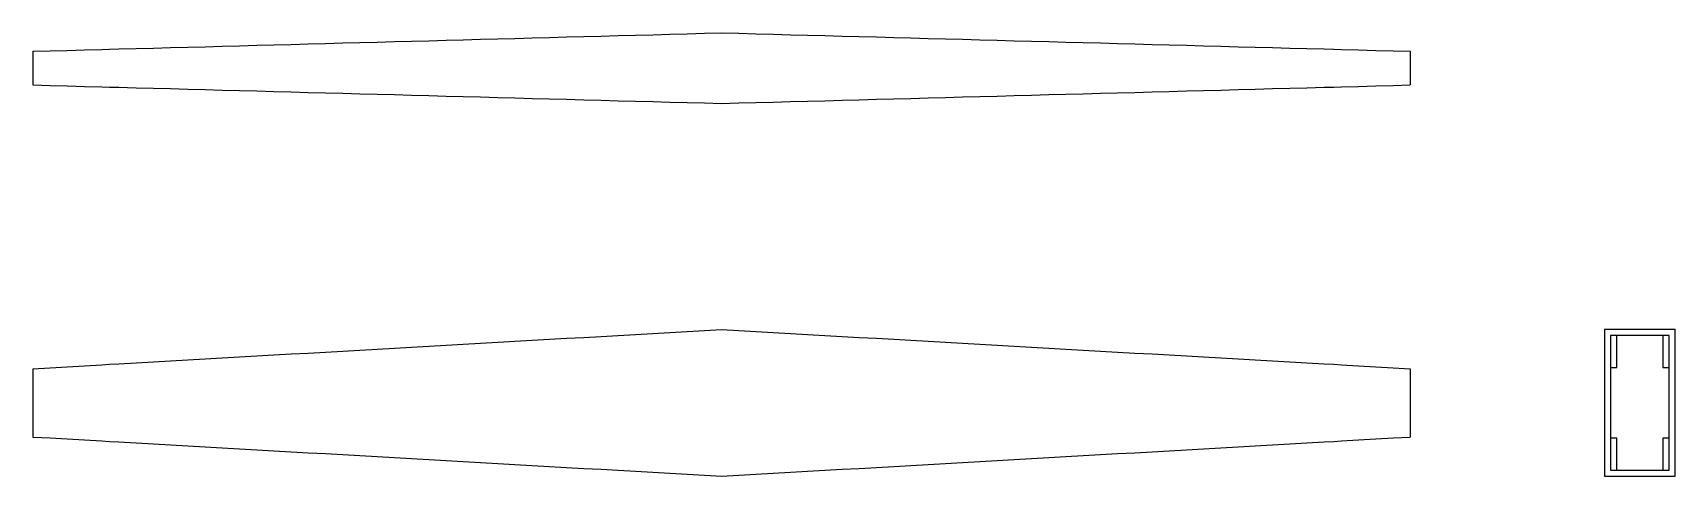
# Model space of a CAD drawing. Header units: inches. Extents: x 0 to 10.7, y -0.5 to 2.4.
import ezdxf

# ---------------------------------------------------------------- set-up
doc = ezdxf.new("R2010")
doc.units = ezdxf.units.IN

msp = doc.modelspace()

# ---------------------------------------------------------------- linework, layer by layer
at = {"layer": 'FRONT'}
for p, q in [((3.6, 0.428101), (3.7125, 0.434499)), ((3.7125, 0.434499), (3.825, 0.440897)), ((3.825, 0.440897), (3.9375, 0.447294)), ((3.9375, 0.447294), (4.05, 0.453692)), ((4.05, 0.453692), (4.1625, 0.46009)), ((4.1625, 0.46009), (4.275, 0.466488)), ((4.275, 0.466488), (4.3875, 0.472885)), ((4.3875, 0.472885), (4.5, 0.479283)), ((4.5, 0.479283), (4.6125, 0.472885)), ((4.6125, 0.472885), (4.725, 0.466488)), ((4.725, 0.466488), (4.8375, 0.46009)), ((4.8375, 0.46009), (4.95, 0.453692)), ((4.95, 0.453692), (5.0625, 0.447294)), ((5.0625, 0.447294), (5.175, 0.440897)), ((5.175, 0.440897), (5.2875, 0.434499)), ((5.2875, 0.434499), (5.4, 0.428101)), ((1.6875, 0.31934), (1.8, 0.325738)), ((1.8, 0.325738), (1.9125, 0.332135)), ((1.9125, 0.332135), (2.025, 0.338533)), ((2.025, 0.338533), (2.1375, 0.344931)), ((2.1375, 0.344931), (2.25, 0.351329)), ((2.25, 0.351329), (2.3625, 0.357726)), ((2.3625, 0.357726), (2.475, 0.364124)), ((2.475, 0.364124), (2.5875, 0.370522)), ((2.5875, 0.370522), (2.7, 0.376919)), ((2.7, 0.376919), (2.8125, 0.383317)), ((2.8125, 0.383317), (2.925, 0.389715)), ((2.925, 0.389715), (3.0375, 0.396113)), ((3.0375, 0.396113), (3.15, 0.40251)), ((3.15, 0.40251), (3.2625, 0.408908)), ((3.2625, 0.408908), (3.375, 0.415306)), ((3.375, 0.415306), (3.4875, 0.421704)), ((3.4875, 0.421704), (3.6, 0.428101)), ((5.4, 0.428101), (5.5125, 0.421704)), ((5.5125, 0.421704), (5.625, 0.415306)), ((5.625, 0.415306), (5.7375, 0.408908)), ((5.7375, 0.408908), (5.85, 0.40251)), ((5.85, 0.40251), (5.9625, 0.396113)), ((5.9625, 0.396113), (6.075, 0.389715)), ((6.075, 0.389715), (6.1875, 0.383317)), ((6.1875, 0.383317), (6.3, 0.376919)), ((6.3, 0.376919), (6.4125, 0.370522)), ((6.4125, 0.370522), (6.525, 0.364124)), ((6.525, 0.364124), (6.6375, 0.357726)), ((6.6375, 0.357726), (6.75, 0.351329)), ((6.75, 0.351329), (6.8625, 0.344931)), ((6.8625, 0.344931), (6.975, 0.338533)), ((6.975, 0.338533), (7.0875, 0.332135)), ((7.0875, 0.332135), (7.2, 0.325738)), ((7.2, 0.325738), (7.3125, 0.31934)), ((0, 0.223374), (0.1125, 0.229772)), ((0, 0.223374), (0, -0.223374)), ((0.1125, 0.229772), (0.225, 0.23617)), ((0.225, 0.23617), (0.3375, 0.242567)), ((0.3375, 0.242567), (0.45, 0.248965)), ((0.45, 0.248965), (0.5, 0.251808)), ((0.5, 0.251808), (0.5625, 0.255363)), ((0.5625, 0.255363), (0.675, 0.26176)), ((0.675, 0.26176), (0.7875, 0.268158)), ((0.7875, 0.268158), (0.9, 0.274556)), ((0.9, 0.274556), (1.0125, 0.280954)), ((1.0125, 0.280954), (1.125, 0.287351)), ((1.125, 0.287351), (1.2375, 0.293749)), ((1.2375, 0.293749), (1.35, 0.300147)), ((1.35, 0.300147), (1.4625, 0.306545)), ((1.4625, 0.306545), (1.575, 0.312942)), ((1.575, 0.312942), (1.6875, 0.31934)), ((7.3125, 0.31934), (7.425, 0.312942)), ((7.425, 0.312942), (7.5375, 0.306545)), ((7.5375, 0.306545), (7.65, 0.300147)), ((7.65, 0.300147), (7.7625, 0.293749)), ((7.7625, 0.293749), (7.875, 0.287351)), ((7.875, 0.287351), (7.9875, 0.280954)), ((7.9875, 0.280954), (8.1, 0.274556)), ((8.1, 0.274556), (8.2125, 0.268158)), ((8.2125, 0.268158), (8.325, 0.26176)), ((8.325, 0.26176), (8.4375, 0.255363)), ((8.4375, 0.255363), (8.5, 0.251808)), ((8.5, 0.251808), (8.55, 0.248965)), ((8.55, 0.248965), (8.6625, 0.242567)), ((8.6625, 0.242567), (8.775, 0.23617)), ((8.775, 0.23617), (8.8875, 0.229772)), ((8.8875, 0.229772), (9, 0.223374)), ((9, 0.223374), (9, -0.223374)), ((0, -0.223374), (0.1125, -0.229772)), ((0.1125, -0.229772), (0.225, -0.23617)), ((0.225, -0.23617), (0.3375, -0.242567)), ((0.3375, -0.242567), (0.45, -0.248965)), ((0.45, -0.248965), (0.5, -0.251808)), ((0.5, -0.251808), (0.5625, -0.255363)), ((0.5625, -0.255363), (0.675, -0.26176)), ((0.675, -0.26176), (0.7875, -0.268158)), ((0.7875, -0.268158), (0.9, -0.274556)), ((0.9, -0.274556), (1.0125, -0.280954)), ((1.0125, -0.280954), (1.125, -0.287351)), ((1.125, -0.287351), (1.2375, -0.293749)), ((1.2375, -0.293749), (1.35, -0.300147)), ((1.35, -0.300147), (1.4625, -0.306545)), ((1.4625, -0.306545), (1.575, -0.312942)), ((1.575, -0.312942), (1.6875, -0.31934)), ((1.6875, -0.31934), (1.8, -0.325738)), ((7.2, -0.325738), (7.3125, -0.31934)), ((7.3125, -0.31934), (7.425, -0.312942)), ((7.425, -0.312942), (7.5375, -0.306545)), ((7.5375, -0.306545), (7.65, -0.300147)), ((7.65, -0.300147), (7.7625, -0.293749)), ((7.7625, -0.293749), (7.875, -0.287351)), ((7.875, -0.287351), (7.9875, -0.280954)), ((7.9875, -0.280954), (8.1, -0.274556)), ((8.1, -0.274556), (8.2125, -0.268158)), ((8.2125, -0.268158), (8.325, -0.26176)), ((8.325, -0.26176), (8.4375, -0.255363)), ((8.4375, -0.255363), (8.5, -0.251808)), ((8.5, -0.251808), (8.55, -0.248965)), ((8.55, -0.248965), (8.6625, -0.242567)), ((8.6625, -0.242567), (8.775, -0.23617)), ((8.775, -0.23617), (8.8875, -0.229772)), ((8.8875, -0.229772), (9, -0.223374)), ((1.8, -0.325738), (1.9125, -0.332135)), ((1.9125, -0.332135), (2.025, -0.338533)), ((2.025, -0.338533), (2.1375, -0.344931)), ((2.1375, -0.344931), (2.25, -0.351329)), ((2.25, -0.351329), (2.3625, -0.357726)), ((2.3625, -0.357726), (2.475, -0.364124)), ((2.475, -0.364124), (2.5875, -0.370522)), ((2.5875, -0.370522), (2.7, -0.376919)), ((2.7, -0.376919), (2.8125, -0.383317)), ((2.8125, -0.383317), (2.925, -0.389715)), ((2.925, -0.389715), (3.0375, -0.396113)), ((3.0375, -0.396113), (3.15, -0.40251)), ((3.15, -0.40251), (3.2625, -0.408908)), ((3.2625, -0.408908), (3.375, -0.415306)), ((3.375, -0.415306), (3.4875, -0.421704)), ((3.4875, -0.421704), (3.6, -0.428101)), ((3.6, -0.428101), (3.7125, -0.434499)), ((5.2875, -0.434499), (5.4, -0.428101)), ((5.4, -0.428101), (5.5125, -0.421704)), ((5.5125, -0.421704), (5.625, -0.415306)), ((5.625, -0.415306), (5.7375, -0.408908)), ((5.7375, -0.408908), (5.85, -0.40251)), ((5.85, -0.40251), (5.9625, -0.396113)), ((5.9625, -0.396113), (6.075, -0.389715)), ((6.075, -0.389715), (6.1875, -0.383317)), ((6.1875, -0.383317), (6.3, -0.376919)), ((6.3, -0.376919), (6.4125, -0.370522)), ((6.4125, -0.370522), (6.525, -0.364124)), ((6.525, -0.364124), (6.6375, -0.357726)), ((6.6375, -0.357726), (6.75, -0.351329)), ((6.75, -0.351329), (6.8625, -0.344931)), ((6.8625, -0.344931), (6.975, -0.338533)), ((6.975, -0.338533), (7.0875, -0.332135)), ((7.0875, -0.332135), (7.2, -0.325738)), ((3.7125, -0.434499), (3.825, -0.440897)), ((3.825, -0.440897), (3.9375, -0.447294)), ((3.9375, -0.447294), (4.05, -0.453692)), ((4.05, -0.453692), (4.1625, -0.46009)), ((4.1625, -0.46009), (4.275, -0.466488)), ((4.275, -0.466488), (4.3875, -0.472885)), ((4.3875, -0.472885), (4.5, -0.479283)), ((4.5, -0.479283), (4.6125, -0.472885)), ((4.6125, -0.472885), (4.725, -0.466488)), ((4.725, -0.466488), (4.8375, -0.46009)), ((4.8375, -0.46009), (4.95, -0.453692)), ((4.95, -0.453692), (5.0625, -0.447294)), ((5.0625, -0.447294), (5.175, -0.440897)), ((5.175, -0.440897), (5.2875, -0.434499))]:
    msp.add_line(p, q, dxfattribs=at)
at = {"layer": 'SECTION'}
for p, q in [((10.730758, 0.479283), (10.269242, 0.479283)), ((10.269242, 0.479283), (10.269242, -0.479283)), ((10.690758, 0.439283), (10.309242, 0.439283)), ((10.309242, 0.439283), (10.309242, -0.439283)), ((10.349242, 0.439283), (10.309242, 0.439283)), ((10.309242, 0.439283), (10.309242, 0.231126)), ((10.349242, 0.231126), (10.349242, 0.439283)), ((10.690758, 0.439283), (10.650758, 0.439283)), ((10.650758, 0.439283), (10.650758, 0.231126)), ((10.690758, -0.439283), (10.690758, 0.439283)), ((10.690758, 0.231126), (10.690758, 0.439283)), ((10.730758, -0.479283), (10.730758, 0.479283)), ((10.309242, 0.231126), (10.349242, 0.231126)), ((10.650758, 0.231126), (10.690758, 0.231126)), ((10.349242, -0.231126), (10.309242, -0.231126)), ((10.309242, -0.231126), (10.309242, -0.439283)), ((10.349242, -0.439283), (10.349242, -0.231126)), ((10.690758, -0.231126), (10.650758, -0.231126)), ((10.650758, -0.231126), (10.650758, -0.439283)), ((10.690758, -0.439283), (10.690758, -0.231126)), ((10.269242, -0.479283), (10.730758, -0.479283)), ((10.309242, -0.439283), (10.690758, -0.439283)), ((10.309242, -0.439283), (10.349242, -0.439283)), ((10.650758, -0.439283), (10.690758, -0.439283))]:
    msp.add_line(p, q, dxfattribs=at)
at = {"layer": 'TOP'}
for p, q in [((2.25, 2.358228), (2.3625, 2.361247)), ((2.3625, 2.361247), (2.475, 2.364266)), ((2.475, 2.364266), (2.5875, 2.367285)), ((2.5875, 2.367285), (2.7, 2.370304)), ((2.7, 2.370304), (2.8125, 2.373323)), ((2.8125, 2.373323), (2.925, 2.376342)), ((2.925, 2.376342), (3.0375, 2.379361)), ((3.0375, 2.379361), (3.15, 2.38238)), ((3.15, 2.38238), (3.2625, 2.385399)), ((3.2625, 2.385399), (3.375, 2.388418)), ((3.375, 2.388418), (3.4875, 2.391437)), ((3.4875, 2.391437), (3.6, 2.394456)), ((3.6, 2.394456), (3.7125, 2.397475)), ((3.7125, 2.397475), (3.825, 2.400494)), ((3.825, 2.400494), (3.9375, 2.403513)), ((3.9375, 2.403513), (4.05, 2.406532)), ((4.05, 2.406532), (4.1625, 2.409551)), ((4.1625, 2.409551), (4.275, 2.41257)), ((4.275, 2.41257), (4.3875, 2.415589)), ((4.3875, 2.415589), (4.5, 2.418608)), ((4.5, 2.418608), (4.6125, 2.415589)), ((4.6125, 2.415589), (4.725, 2.41257)), ((4.725, 2.41257), (4.8375, 2.409551)), ((4.8375, 2.409551), (4.95, 2.406532)), ((4.95, 2.406532), (5.0625, 2.403513)), ((5.0625, 2.403513), (5.175, 2.400494)), ((5.175, 2.400494), (5.2875, 2.397475)), ((5.2875, 2.397475), (5.4, 2.394456)), ((5.4, 2.394456), (5.5125, 2.391437)), ((5.5125, 2.391437), (5.625, 2.388418)), ((5.625, 2.388418), (5.7375, 2.385399)), ((5.7375, 2.385399), (5.85, 2.38238)), ((5.85, 2.38238), (5.9625, 2.379361)), ((5.9625, 2.379361), (6.075, 2.376342)), ((6.075, 2.376342), (6.1875, 2.373323)), ((6.1875, 2.373323), (6.3, 2.370304)), ((6.3, 2.370304), (6.4125, 2.367285)), ((6.4125, 2.367285), (6.525, 2.364266)), ((6.525, 2.364266), (6.6375, 2.361247)), ((6.6375, 2.361247), (6.75, 2.358228)), ((0, 2.297849), (0.1125, 2.300868)), ((0, 2.297849), (0, 2.077849)), ((0.1125, 2.300868), (0.225, 2.303887)), ((0.225, 2.303887), (0.3375, 2.306906)), ((0.3375, 2.306906), (0.45, 2.309925)), ((0.45, 2.309925), (0.5, 2.311267)), ((0.5, 2.311267), (0.5625, 2.312944)), ((0.5625, 2.312944), (0.675, 2.315963)), ((0.675, 2.315963), (0.7875, 2.318982)), ((0.7875, 2.318982), (0.9, 2.322001)), ((0.9, 2.322001), (1.0125, 2.32502)), ((1.0125, 2.32502), (1.125, 2.328039)), ((1.125, 2.328039), (1.2375, 2.331058)), ((1.2375, 2.331058), (1.35, 2.334077)), ((1.35, 2.334077), (1.4625, 2.337096)), ((1.4625, 2.337096), (1.575, 2.340115)), ((1.575, 2.340115), (1.6875, 2.343134)), ((1.6875, 2.343134), (1.8, 2.346152)), ((1.8, 2.346152), (1.9125, 2.349171)), ((1.9125, 2.349171), (2.025, 2.35219)), ((2.025, 2.35219), (2.1375, 2.355209)), ((2.1375, 2.355209), (2.25, 2.358228)), ((6.75, 2.358228), (6.8625, 2.355209)), ((6.8625, 2.355209), (6.975, 2.35219)), ((6.975, 2.35219), (7.0875, 2.349171)), ((7.0875, 2.349171), (7.2, 2.346152)), ((7.2, 2.346152), (7.3125, 2.343134)), ((7.3125, 2.343134), (7.425, 2.340115)), ((7.425, 2.340115), (7.5375, 2.337096)), ((7.5375, 2.337096), (7.65, 2.334077)), ((7.65, 2.334077), (7.7625, 2.331058)), ((7.7625, 2.331058), (7.875, 2.328039)), ((7.875, 2.328039), (7.9875, 2.32502)), ((7.9875, 2.32502), (8.1, 2.322001)), ((8.1, 2.322001), (8.2125, 2.318982)), ((8.2125, 2.318982), (8.325, 2.315963)), ((8.325, 2.315963), (8.4375, 2.312944)), ((8.4375, 2.312944), (8.5, 2.311267)), ((8.5, 2.311267), (8.55, 2.309925)), ((8.55, 2.309925), (8.6625, 2.306906)), ((8.6625, 2.306906), (8.775, 2.303887)), ((8.775, 2.303887), (8.8875, 2.300868)), ((8.8875, 2.300868), (9, 2.297849)), ((9, 2.297849), (9, 2.077849)), ((0, 2.077849), (0.1125, 2.07483)), ((0.1125, 2.07483), (0.225, 2.071811)), ((0.225, 2.071811), (0.3375, 2.068792)), ((0.3375, 2.068792), (0.45, 2.065773)), ((0.45, 2.065773), (0.5, 2.064431)), ((0.5, 2.064431), (0.5625, 2.062754)), ((0.5625, 2.062754), (0.675, 2.059735)), ((0.675, 2.059735), (0.7875, 2.056716)), ((0.7875, 2.056716), (0.9, 2.053697)), ((0.9, 2.053697), (1.0125, 2.050678)), ((1.0125, 2.050678), (1.125, 2.047659)), ((1.125, 2.047659), (1.2375, 2.04464)), ((1.2375, 2.04464), (1.35, 2.041622)), ((1.35, 2.041622), (1.4625, 2.038603)), ((7.5375, 2.038603), (7.65, 2.041622)), ((7.65, 2.041622), (7.7625, 2.04464)), ((7.7625, 2.04464), (7.875, 2.047659)), ((7.875, 2.047659), (7.9875, 2.050678)), ((7.9875, 2.050678), (8.1, 2.053697)), ((8.1, 2.053697), (8.2125, 2.056716)), ((8.2125, 2.056716), (8.325, 2.059735)), ((8.325, 2.059735), (8.4375, 2.062754)), ((8.4375, 2.062754), (8.5, 2.064431)), ((8.5, 2.064431), (8.55, 2.065773)), ((8.55, 2.065773), (8.6625, 2.068792)), ((8.6625, 2.068792), (8.775, 2.071811)), ((8.775, 2.071811), (8.8875, 2.07483)), ((8.8875, 2.07483), (9, 2.077849)), ((1.4625, 2.038603), (1.575, 2.035584)), ((1.575, 2.035584), (1.6875, 2.032565)), ((1.6875, 2.032565), (1.8, 2.029546)), ((1.8, 2.029546), (1.9125, 2.026527)), ((1.9125, 2.026527), (2.025, 2.023508)), ((2.025, 2.023508), (2.1375, 2.020489)), ((2.1375, 2.020489), (2.25, 2.01747)), ((2.25, 2.01747), (2.3625, 2.014451)), ((2.3625, 2.014451), (2.475, 2.011432)), ((2.475, 2.011432), (2.5875, 2.008413)), ((2.5875, 2.008413), (2.7, 2.005394)), ((2.7, 2.005394), (2.8125, 2.002375)), ((2.8125, 2.002375), (2.925, 1.999356)), ((2.925, 1.999356), (3.0375, 1.996337)), ((3.0375, 1.996337), (3.15, 1.993318)), ((3.15, 1.993318), (3.2625, 1.990299)), ((3.2625, 1.990299), (3.375, 1.98728)), ((3.375, 1.98728), (3.4875, 1.984261)), ((3.4875, 1.984261), (3.6, 1.981242)), ((3.6, 1.981242), (3.7125, 1.978223)), ((3.7125, 1.978223), (3.825, 1.975204)), ((3.825, 1.975204), (3.9375, 1.972185)), ((3.9375, 1.972185), (4.05, 1.969166)), ((4.05, 1.969166), (4.1625, 1.966147)), ((4.1625, 1.966147), (4.275, 1.963129)), ((4.275, 1.963129), (4.3875, 1.96011)), ((4.3875, 1.96011), (4.5, 1.957091)), ((4.5, 1.957091), (4.6125, 1.96011)), ((4.6125, 1.96011), (4.725, 1.963129)), ((4.725, 1.963129), (4.8375, 1.966147)), ((4.8375, 1.966147), (4.95, 1.969166)), ((4.95, 1.969166), (5.0625, 1.972185)), ((5.0625, 1.972185), (5.175, 1.975204)), ((5.175, 1.975204), (5.2875, 1.978223)), ((5.2875, 1.978223), (5.4, 1.981242)), ((5.4, 1.981242), (5.5125, 1.984261)), ((5.5125, 1.984261), (5.625, 1.98728)), ((5.625, 1.98728), (5.7375, 1.990299)), ((5.7375, 1.990299), (5.85, 1.993318)), ((5.85, 1.993318), (5.9625, 1.996337)), ((5.9625, 1.996337), (6.075, 1.999356)), ((6.075, 1.999356), (6.1875, 2.002375)), ((6.1875, 2.002375), (6.3, 2.005394)), ((6.3, 2.005394), (6.4125, 2.008413)), ((6.4125, 2.008413), (6.525, 2.011432)), ((6.525, 2.011432), (6.6375, 2.014451)), ((6.6375, 2.014451), (6.75, 2.01747)), ((6.75, 2.01747), (6.8625, 2.020489)), ((6.8625, 2.020489), (6.975, 2.023508)), ((6.975, 2.023508), (7.0875, 2.026527)), ((7.0875, 2.026527), (7.2, 2.029546)), ((7.2, 2.029546), (7.3125, 2.032565)), ((7.3125, 2.032565), (7.425, 2.035584)), ((7.425, 2.035584), (7.5375, 2.038603))]:
    msp.add_line(p, q, dxfattribs=at)

doc.saveas('drawing.dxf')
